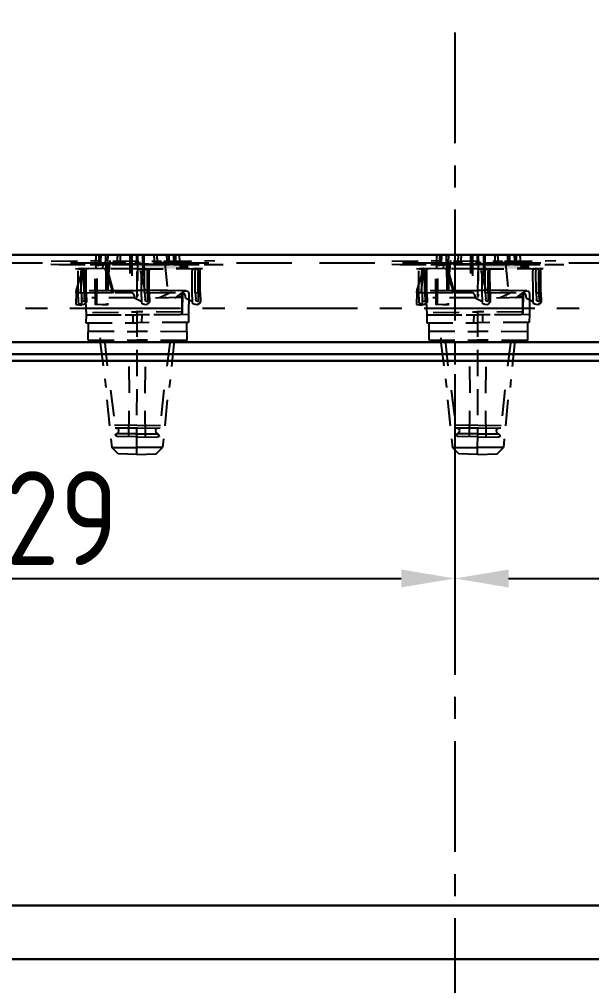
# Model space of a CAD drawing. Header units: millimetres. Extents: x 70841 to 133731, y -170061 to -164340.
# Drawn here: x 109006 to 109433, y -169036 to -168316 of the extents above; entities that cross this region are included whole.
import ezdxf

# ---------------------------------------------------------------- set-up
doc = ezdxf.new("R2010")
doc.units = ezdxf.units.MM
doc.header["$LTSCALE"] = 13
for name, pattern in [('CENTERX2', [101.6, 63.5, -12.7, 12.7, -12.7]), ('DASHED', [0.75, 0.5, -0.25]), ('HIDDEN', [9.525, 6.35, -3.175])]:
    doc.linetypes.add(name, pattern=pattern)
for name, color, linetype in [('1', 4, 'Continuous'), ('粗实线', 4, 'Continuous'), ('细实线', 2, 'Continuous'), ('虚线', 6, 'HIDDEN'), ('铁心虚线', 1, 'DASHED')]:
    doc.layers.add(name, color=color, linetype=linetype)
doc.layers.add('标注、文本', color=3, linetype='Continuous', lineweight=25)
doc.styles.get("Standard").update_dxf_attribs({"font": 'gbenor.shx', "bigfont": 'gbcbig.shx'})
doc.dimstyles.new('1-15', dxfattribs={"dimscale": 20, "dimtxt": 3.5, "dimasz": 2, "dimexe": 1.5, "dimexo": 0.5, "dimgap": 0.5, "dimtad": 1, "dimtoh": 1, "dimdec": 1, "dimdsep": 46, "dimtxsty": 'Standard', "dimcen": 2.5, "dimclrd": 3, "dimclre": 3, "dimclrt": 3, "dimadec": 0, "dimazin": 2, "dimtfac": 1, "dimtdec": 1, "dimtmove": 0, "dimatfit": 2, "dimfxl": 1, "dimarcsym": 0})

# ---------------------------------------------------------------- blocks, each defined once
blk = doc.blocks.new('*D1483')
at = {"layer": 'Defpoints', "color": 0, "transparency": 16777216}
for p in [(108701.83, -168616.39), (109330.83, -168616.39), (109330.83, -168732.67)]:
    blk.add_point(p, dxfattribs=at)
at = {"layer": '标注、文本', "color": 3, "lineweight": -2, "transparency": 16777216}
for p, q in [((108701.83, -168626.39), (108701.83, -168762.67)), ((109330.83, -168626.39), (109330.83, -168762.67)), ((108741.83, -168732.67), (109290.83, -168732.67))]:
    blk.add_line(p, q, dxfattribs=at)
at = {"layer": '标注、文本', "color": 3, "transparency": 16777216}
for points in [[(108741.83, -168726), (108741.83, -168739.34), (108701.83, -168732.67)], [(109290.83, -168726), (109290.83, -168739.34), (109330.83, -168732.67)]]:
    blk.add_solid(points, dxfattribs=at)
at = {"layer": '标注、文本', "color": 3, "transparency": 16777216, "insert": (109016.33, -168687.67), "char_height": 70, "attachment_point": 5}
blk.add_mtext('629', dxfattribs=at)
blk = doc.blocks.new('*D1484')
at = {"layer": 'Defpoints', "color": 0, "transparency": 16777216}
for p in [(109330.83, -168570.35), (109959.83, -168616.39), (109959.83, -168732.67)]:
    blk.add_point(p, dxfattribs=at)
at = {"layer": '标注、文本', "color": 3, "lineweight": -2, "transparency": 16777216}
for p, q in [((109330.83, -168580.35), (109330.83, -168762.67)), ((109959.83, -168626.39), (109959.83, -168762.67)), ((109370.83, -168732.67), (109919.83, -168732.67))]:
    blk.add_line(p, q, dxfattribs=at)
at = {"layer": '标注、文本', "color": 3, "transparency": 16777216}
for points in [[(109370.83, -168726), (109370.83, -168739.34), (109330.83, -168732.67)], [(109919.83, -168726), (109919.83, -168739.34), (109959.83, -168732.67)]]:
    blk.add_solid(points, dxfattribs=at)
at = {"layer": '标注、文本', "color": 3, "transparency": 16777216, "insert": (109645.33, -168687.67), "char_height": 70, "attachment_point": 5}
blk.add_mtext('629', dxfattribs=at)

msp = doc.modelspace()

# ---------------------------------------------------------------- hatches: boundary and pattern name
at = {"layer": '铁心虚线', "ltscale": 3}
h = msp.add_hatch(color=6, dxfattribs=at)
h.dxf.hatch_style = 2
h.paths.add_polyline_path([(109093.815, -168498.242), (109125.147, -168498.292), (109125.945, -168501.75)])
h = msp.add_hatch(color=6, dxfattribs=at)
h.dxf.hatch_style = 2
h.paths.add_polyline_path([(109093.815, -168498.242), (109094.613, -168501.699), (109125.945, -168501.75)])
h = msp.add_hatch(color=6, dxfattribs=at)
h.dxf.hatch_style = 2
h.paths.add_polyline_path([(109125.147, -168498.292), (109130.998, -168498.398), (109131.637, -168501.164)])
h = msp.add_hatch(color=6, dxfattribs=at)
h.dxf.hatch_style = 2
h.paths.add_polyline_path([(109125.147, -168498.292), (109125.945, -168501.75), (109131.637, -168501.164)])
h = msp.add_hatch(color=6, dxfattribs=at)
h.dxf.hatch_style = 2
h.paths.add_polyline_path([(109130.998, -168498.398), (109131.637, -168501.164), (109131.69, -168498.238)])
h = msp.add_hatch(color=6, dxfattribs=at)
h.dxf.hatch_style = 2
h.paths.add_polyline_path([(109347.815, -168498.242), (109379.147, -168498.292), (109379.945, -168501.75)])
h = msp.add_hatch(color=6, dxfattribs=at)
h.dxf.hatch_style = 2
h.paths.add_polyline_path([(109347.815, -168498.242), (109348.613, -168501.699), (109379.945, -168501.75)])
h = msp.add_hatch(color=6, dxfattribs=at)
h.dxf.hatch_style = 2
h.paths.add_polyline_path([(109379.147, -168498.292), (109384.998, -168498.398), (109385.637, -168501.164)])
h = msp.add_hatch(color=6, dxfattribs=at)
h.dxf.hatch_style = 2
h.paths.add_polyline_path([(109379.147, -168498.292), (109379.945, -168501.75), (109385.637, -168501.164)])
h = msp.add_hatch(color=6, dxfattribs=at)
h.dxf.hatch_style = 2
h.paths.add_polyline_path([(109384.998, -168498.398), (109385.637, -168501.164), (109385.69, -168498.238)])

# ---------------------------------------------------------------- linework, layer by layer
at = {"layer": '1', "color": 1, "linetype": 'CENTERX2', "lineweight": -3, "ltscale": 0.1}
for p, q in [((109330.829, -167665.209), (109330.829, -169104.729)), ((110050.829, -168531.39), (108610.829, -168531.39))]:
    msp.add_line(p, q, dxfattribs=at)
at = {"layer": '粗实线', "lineweight": 30}
for p, q in [((108610.829, -168491.39), (110050.829, -168491.39)), ((108610.829, -168556.39), (110050.829, -168556.39)), ((108610.829, -168976.39), (110050.829, -168976.39)), ((108610.829, -169016.39), (110050.829, -169016.39))]:
    msp.add_line(p, q, dxfattribs=at)
at = {"layer": '细实线', "color": 4, "lineweight": 30}
for p, q in [((108610.829, -168565.347), (110050.829, -168565.347)), ((108610.829, -168570.347), (110050.829, -168570.347))]:
    msp.add_line(p, q, dxfattribs=at)
at = {"layer": '虚线', "ltscale": 0.5}
msp.add_line((108610.829, -168497.39), (110050.829, -168497.39), dxfattribs=at)
at = {"layer": '铁心虚线', "color": 6, "ltscale": 3}
for p, q in [((109093.829, -168640.271), (109094.145, -168491.39)), ((109347.829, -168640.271), (109348.145, -168491.39))]:
    msp.add_line(p, q, dxfattribs=at)
for points in [[(109063.307, -168491.39), (109063.016, -168497.34)], [(109088.869, -168505.211), (109088.709, -168491.39)], [(109090.005, -168491.39), (109090.039, -168507.126)], [(109098.09, -168491.39), (109098.125, -168507.444)], [(109099.189, -168505.742), (109099.346, -168491.39)], [(109125.287, -168491.39), (109125.679, -168497.441)], [(109317.307, -168491.39), (109317.016, -168497.34)], [(109342.869, -168505.211), (109342.709, -168491.39)], [(109344.005, -168491.39), (109344.039, -168507.126)], [(109352.09, -168491.39), (109352.125, -168507.444)], [(109353.189, -168505.742), (109353.346, -168491.39)], [(109379.287, -168491.39), (109379.679, -168497.441)], [(109035.838, -168498.558), (109073.021, -168498.714)], [(109093.815, -168498.242), (109062.484, -168498.192), (109063.016, -168497.34), (109094.347, -168497.391)], [(109068.5, -168501.215), (109068.712, -168498.981), (109063.021, -168499.567), (109063.5, -168501.641)], [(109073.548, -168495.637), (109071.422, -168517.979)], [(109093.815, -168498.242), (109125.147, -168498.292), (109125.679, -168497.441), (109094.347, -168497.391)], [(109093.922, -168501.859), (109131.637, -168501.164), (109131.69, -168498.238), (109093.815, -168498.242)], [(109098.284, -168498.667), (109126.69, -168498.664)], [(109114.348, -168495.686), (109116.531, -168517.762)], [(109120.838, -168498.558), (109158.021, -168498.714)], [(109289.838, -168498.558), (109327.021, -168498.714)], [(109347.815, -168498.242), (109316.484, -168498.192), (109317.016, -168497.34), (109348.347, -168497.391)], [(109322.5, -168501.215), (109322.712, -168498.981), (109317.021, -168499.567), (109317.5, -168501.641)], [(109327.548, -168495.637), (109325.422, -168517.979)], [(109347.815, -168498.242), (109379.147, -168498.292), (109379.679, -168497.441), (109348.347, -168497.391)], [(109347.922, -168501.859), (109385.637, -168501.164), (109385.69, -168498.238), (109347.815, -168498.242)], [(109352.284, -168498.667), (109380.69, -168498.664)], [(109368.348, -168495.686), (109370.531, -168517.762)], [(109374.838, -168498.558), (109412.021, -168498.714)], [(109048.18, -168501.536), (109050.414, -168501.749), (109051.956, -168502.121), (109052.276, -168503.504)], [(109048.496, -168519.63), (109048.708, -168517.396), (109053.813, -168501.65)], [(109057.648, -168501.535), (109050.414, -168501.749)], [(109093.922, -168501.859), (109053.813, -168501.65), (109051.421, -168519.683)], [(109052.488, -168501.27), (109054.191, -168502.333), (109054.51, -168503.717)], [(109055.893, -168503.397), (109056.265, -168501.855), (109057.648, -168501.535)], [(109070.042, -168501.587), (109075.097, -168517.173), (109074.885, -168519.407)], [(109071.425, -168501.268), (109075.949, -168517.705), (109076.428, -168519.779), (109074.193, -168519.567)], [(109093.922, -168501.859), (109133.18, -168501.536), (109134.722, -168501.908), (109135.041, -168503.291)], [(109097.539, -168501.752), (109099.082, -168502.124), (109099.401, -168503.507)], [(109099.614, -168501.273), (109101.316, -168502.337), (109101.635, -168503.72)], [(109103.018, -168503.401), (109103.391, -168501.858), (109104.774, -168501.539)], [(109133.18, -168501.536), (109135.414, -168501.749), (109136.956, -168502.121), (109137.276, -168503.504)], [(109142.648, -168501.535), (109135.414, -168501.749)], [(109137.488, -168501.27), (109139.191, -168502.333), (109139.51, -168503.717)], [(109140.893, -168503.397), (109141.265, -168501.855), (109142.648, -168501.535)], [(109302.18, -168501.536), (109304.414, -168501.749), (109305.956, -168502.121), (109306.276, -168503.504)], [(109302.496, -168519.63), (109302.708, -168517.396), (109307.813, -168501.65)], [(109311.648, -168501.535), (109304.414, -168501.749)], [(109347.922, -168501.859), (109307.813, -168501.65), (109305.421, -168519.683)], [(109306.488, -168501.27), (109308.191, -168502.333), (109308.51, -168503.717)], [(109309.893, -168503.397), (109310.265, -168501.855), (109311.648, -168501.535)], [(109324.042, -168501.587), (109329.097, -168517.173), (109328.885, -168519.407)], [(109325.425, -168501.268), (109329.949, -168517.705), (109330.428, -168519.779), (109328.193, -168519.567)], [(109347.922, -168501.859), (109387.18, -168501.536), (109388.722, -168501.908), (109389.041, -168503.291)], [(109351.539, -168501.752), (109353.082, -168502.124), (109353.401, -168503.507)], [(109353.614, -168501.273), (109355.316, -168502.337), (109355.635, -168503.72)], [(109357.018, -168503.401), (109357.391, -168501.858), (109358.774, -168501.539)], [(109387.18, -168501.536), (109389.414, -168501.749), (109390.956, -168502.121), (109391.276, -168503.504)], [(109396.648, -168501.535), (109389.414, -168501.749)], [(109391.488, -168501.27), (109393.191, -168502.333), (109393.51, -168503.717)], [(109394.893, -168503.397), (109395.265, -168501.855), (109396.648, -168501.535)], [(109048.496, -168519.63), (109048.337, -168528.407), (109052.805, -168528.832), (109052.804, -168519.364)], [(109048.496, -168519.63), (109089.987, -168519.52), (109090.838, -168520.052), (109091.849, -168521.275)], [(109055.198, -168520.268), (109055.944, -168536.12), (109055.838, -168541.971), (109093.713, -168541.968)], [(109055.948, -168519.409), (109056.161, -168526.643)], [(109071.422, -168517.979), (109093.977, -168517.871)], [(109127.33, -168520.368), (109128.394, -168518.665), (109130.468, -168518.186), (109132.011, -168518.558), (109132.49, -168520.633), (109132.385, -168535.953), (109132.279, -168541.804), (109093.713, -168541.968)], [(109103.073, -168519.412), (109127.862, -168519.516), (109127.597, -168534.145), (109127.225, -168535.688), (109125.842, -168536.007), (109093.819, -168536.116)], [(109099.456, -168519.519), (109101.69, -168519.732)], [(109099.456, -168519.519), (109101.69, -168519.732)], [(109103.073, -168519.412), (109127.862, -168519.516), (109128.713, -168520.048), (109129.724, -168521.272)], [(109103.073, -168519.412), (109103.287, -168526.647)], [(109127.649, -168521.751), (109127.862, -168519.516), (109127.277, -168523.293), (109103.339, -168523.721)], [(109140.948, -168519.409), (109141.161, -168526.643)], [(109302.496, -168519.63), (109302.337, -168528.407), (109306.805, -168528.832), (109306.804, -168519.364)], [(109302.496, -168519.63), (109343.987, -168519.52), (109344.838, -168520.052), (109345.849, -168521.275)], [(109309.198, -168520.268), (109309.944, -168536.12), (109309.838, -168541.971), (109347.713, -168541.968)], [(109309.948, -168519.409), (109310.161, -168526.643)], [(109325.422, -168517.979), (109347.977, -168517.871)], [(109381.33, -168520.368), (109382.394, -168518.665), (109384.468, -168518.186), (109386.011, -168518.558), (109386.49, -168520.633), (109386.385, -168535.953), (109386.279, -168541.804), (109347.713, -168541.968)], [(109357.073, -168519.412), (109381.862, -168519.516), (109381.597, -168534.145), (109381.225, -168535.688), (109379.842, -168536.007), (109347.819, -168536.116)], [(109353.456, -168519.519), (109355.69, -168519.732)], [(109353.456, -168519.519), (109355.69, -168519.732)], [(109357.073, -168519.412), (109381.862, -168519.516), (109382.713, -168520.048), (109383.724, -168521.272)], [(109357.073, -168519.412), (109357.287, -168526.647)], [(109381.649, -168521.751), (109381.862, -168519.516), (109381.277, -168523.293), (109357.339, -168523.721)], [(109394.948, -168519.409), (109395.161, -168526.643)], [(109053.714, -168528.665), (109052.172, -168528.293), (109050.629, -168527.92), (109050.31, -168526.537)], [(109054.618, -168526.271), (109053.076, -168525.899), (109052.756, -168524.516)], [(109056.161, -168526.643), (109055.629, -168527.494), (109053.714, -168528.665)], [(109092.328, -168523.35), (109060.305, -168523.459)], [(109097.435, -168526.541), (109092.488, -168524.041), (109091.849, -168521.275)], [(109100.84, -168528.668), (109099.297, -168528.296), (109097.754, -168527.924), (109097.435, -168526.541)], [(109101.744, -168526.275), (109100.201, -168525.902), (109099.882, -168524.519)], [(109103.287, -168526.647), (109102.063, -168527.658), (109100.84, -168528.668)], [(109135.31, -168526.537), (109130.362, -168524.038), (109129.724, -168521.272)], [(109138.714, -168528.665), (109137.172, -168528.293), (109135.629, -168527.92), (109135.31, -168526.537)], [(109139.618, -168526.271), (109138.076, -168525.899), (109137.756, -168524.516)], [(109141.161, -168526.643), (109140.629, -168527.494), (109138.714, -168528.665)], [(109307.714, -168528.665), (109306.172, -168528.293), (109304.629, -168527.92), (109304.31, -168526.537)], [(109308.618, -168526.271), (109307.076, -168525.899), (109306.756, -168524.516)], [(109310.161, -168526.643), (109309.629, -168527.494), (109307.714, -168528.665)], [(109346.328, -168523.35), (109314.305, -168523.459)], [(109351.435, -168526.541), (109346.488, -168524.041), (109345.849, -168521.275)], [(109354.84, -168528.668), (109353.297, -168528.296), (109351.754, -168527.924), (109351.435, -168526.541)], [(109355.744, -168526.275), (109354.201, -168525.902), (109353.882, -168524.519)], [(109357.287, -168526.647), (109356.063, -168527.658), (109354.84, -168528.668)], [(109389.31, -168526.537), (109384.362, -168524.038), (109383.724, -168521.272)], [(109392.714, -168528.665), (109391.172, -168528.293), (109389.629, -168527.92), (109389.31, -168526.537)], [(109393.618, -168526.271), (109392.076, -168525.899), (109391.756, -168524.516)], [(109395.161, -168526.643), (109394.629, -168527.494), (109392.714, -168528.665)], [(109055.838, -168541.971), (109057.381, -168542.343), (109057.329, -168554.738), (109093.821, -168555.054)], [(109130.896, -168542.124), (109131.004, -168555.21), (109093.821, -168555.054)], [(109309.838, -168541.971), (109311.381, -168542.343), (109311.329, -168554.738), (109347.821, -168555.054)], [(109384.896, -168542.124), (109385.004, -168555.21), (109347.821, -168555.054)], [(109057.275, -168548.195), (109093.767, -168548.511)], [(109311.275, -168548.195), (109347.767, -168548.511)], [(109066.478, -168553.354), (109066.106, -168554.897), (109070.631, -168590.27)], [(109121.535, -168555.21), (109117.974, -168590.266)], [(109320.478, -168553.354), (109320.106, -168554.897), (109324.631, -168590.27)], [(109375.535, -168555.21), (109371.974, -168590.266)], [(109088.292, -168594.205), (109087.864, -168570.268)], [(109099.995, -168594.417), (109100.259, -168570.32)], [(109342.292, -168594.205), (109341.864, -168570.268)], [(109353.995, -168594.417), (109354.259, -168570.32)], [(109074.036, -168592.398), (109077.656, -168620.697)], [(109113.985, -168591.915), (109111.062, -168620.268)], [(109328.036, -168592.398), (109331.656, -168620.697)], [(109367.985, -168591.915), (109365.062, -168620.268)], [(109071.324, -168599.579), (109075.157, -168635.113), (109094.094, -168635.111)], [(109116.432, -168599.362), (109113.031, -168635.109), (109094.094, -168635.111)], [(109325.324, -168599.579), (109329.157, -168635.113), (109348.094, -168635.111)], [(109370.432, -168599.362), (109367.031, -168635.109), (109348.094, -168635.111)], [(109087.87, -168627.079), (109088.133, -168602.982)], [(109100.264, -168627.131), (109099.836, -168603.194)], [(109341.87, -168627.079), (109342.133, -168602.982)], [(109354.264, -168627.131), (109353.836, -168603.194)], [(109078.347, -168620.537), (109079.89, -168620.91), (109080.209, -168622.293), (109079.837, -168623.835), (109078.614, -168624.846)], [(109109.254, -168625.056), (109108.243, -168623.833), (109107.923, -168622.45), (109108.296, -168620.907), (109110.37, -168620.428)], [(109332.347, -168620.537), (109333.89, -168620.91), (109334.209, -168622.293), (109333.837, -168623.835), (109332.614, -168624.846)], [(109363.254, -168625.056), (109362.243, -168623.833), (109361.923, -168622.45), (109362.296, -168620.907), (109364.37, -168620.428)], [(109078.082, -168625.697), (109077.922, -168625.006), (109078.614, -168624.846)], [(109094.413, -168627.026), (109079.092, -168626.921), (109078.241, -168626.389), (109078.082, -168625.697)], [(109110.264, -168626.279), (109110.424, -168626.971), (109109.041, -168627.29)], [(109109.254, -168625.056), (109110.105, -168625.588), (109110.264, -168626.279)], [(109332.082, -168625.697), (109331.922, -168625.006), (109332.614, -168624.846)], [(109348.413, -168627.026), (109333.092, -168626.921), (109332.241, -168626.389), (109332.082, -168625.697)], [(109364.264, -168626.279), (109364.424, -168626.971), (109363.041, -168627.29)], [(109363.254, -168625.056), (109364.105, -168625.588), (109364.264, -168626.279)], [(109093.829, -168640.271), (109079.892, -168639.847), (109075.157, -168635.113)], [(109093.829, -168640.271), (109108.297, -168639.844), (109113.031, -168635.109)], [(109347.829, -168640.271), (109333.892, -168639.847), (109329.157, -168635.113)], [(109347.829, -168640.271), (109362.297, -168639.844), (109367.031, -168635.109)]]:
    msp.add_lwpolyline(points, dxfattribs=at)
for points in [[(109070.569, -168498.51), (109070.891, -168528.299), (109062.965, -168528.672), (109062.484, -168498.192)], [(109072.17, -168498.183), (109071.96, -168528.823), (109063.874, -168528.504), (109064.244, -168498.556)], [(109324.569, -168498.51), (109324.891, -168528.299), (109316.965, -168528.672), (109316.484, -168498.192)], [(109326.17, -168498.183), (109325.96, -168528.823), (109317.874, -168528.504), (109318.244, -168498.556)]]:
    msp.add_lwpolyline(points, close=True, dxfattribs=at)
for points in [[(109063.307, -168491.39), (109063.132, -168494.967), (109063.016, -168497.34), (109063.016, -168497.34)], [(109065.627, -168491.39), (109065.401, -168495.091), (109065.25, -168497.553), (109065.25, -168497.553)], [(109066.919, -168491.39), (109066.747, -168494.907), (109066.633, -168497.234), (109066.633, -168497.234)], [(109070.531, -168491.39), (109070.362, -168494.848), (109070.25, -168497.127), (109070.25, -168497.127)], [(109072.167, -168491.39), (109071.942, -168495.061), (109071.793, -168497.499), (109071.793, -168497.499)], [(109079.316, -168491.39), (109079.142, -168494.936), (109079.027, -168497.286), (109079.027, -168497.286)], [(109081.531, -168491.39), (109081.369, -168495.059), (109081.261, -168497.498), (109081.261, -168497.498)], [(109093.656, -168497.55), (109093.656, -168497.55), (109093.655, -168494.797), (109093.655, -168491.39)], [(109094.193, -168491.39), (109094.208, -168500.655), (109094.243, -168522.179), (109094.243, -168522.179)], [(109094.347, -168497.391), (109094.347, -168497.391), (109094.347, -168494.723), (109094.347, -168491.39)], [(109106.457, -168491.39), (109106.628, -168495.028), (109106.741, -168497.443), (109106.741, -168497.443)], [(109108.681, -168491.39), (109108.858, -168495.146), (109108.976, -168497.655), (109108.976, -168497.655)], [(109115.925, -168491.39), (109116.096, -168495.027), (109116.21, -168497.442), (109116.21, -168497.442)], [(109117.45, -168491.39), (109117.631, -168495.234), (109117.753, -168497.814), (109117.753, -168497.814)], [(109121.073, -168491.39), (109121.251, -168495.175), (109121.37, -168497.707), (109121.37, -168497.707)], [(109122.471, -168491.39), (109122.64, -168494.997), (109122.753, -168497.388), (109122.753, -168497.388)], [(109125.287, -168491.39), (109125.522, -168495.026), (109125.679, -168497.441), (109125.679, -168497.441)], [(109317.307, -168491.39), (109317.132, -168494.967), (109317.016, -168497.34), (109317.016, -168497.34)], [(109319.627, -168491.39), (109319.401, -168495.091), (109319.25, -168497.553), (109319.25, -168497.553)], [(109320.919, -168491.39), (109320.747, -168494.907), (109320.633, -168497.234), (109320.633, -168497.234)], [(109324.531, -168491.39), (109324.362, -168494.848), (109324.25, -168497.127), (109324.25, -168497.127)], [(109326.167, -168491.39), (109325.942, -168495.061), (109325.793, -168497.499), (109325.793, -168497.499)], [(109333.316, -168491.39), (109333.142, -168494.936), (109333.027, -168497.286), (109333.027, -168497.286)], [(109335.531, -168491.39), (109335.369, -168495.059), (109335.261, -168497.498), (109335.261, -168497.498)], [(109347.656, -168497.55), (109347.656, -168497.55), (109347.655, -168494.797), (109347.655, -168491.39)], [(109348.193, -168491.39), (109348.208, -168500.655), (109348.243, -168522.179), (109348.243, -168522.179)], [(109348.347, -168497.391), (109348.347, -168497.391), (109348.347, -168494.723), (109348.347, -168491.39)], [(109360.457, -168491.39), (109360.628, -168495.028), (109360.741, -168497.443), (109360.741, -168497.443)], [(109362.681, -168491.39), (109362.858, -168495.146), (109362.976, -168497.655), (109362.976, -168497.655)], [(109369.925, -168491.39), (109370.096, -168495.027), (109370.21, -168497.442), (109370.21, -168497.442)], [(109371.45, -168491.39), (109371.631, -168495.234), (109371.753, -168497.814), (109371.753, -168497.814)], [(109375.073, -168491.39), (109375.251, -168495.175), (109375.37, -168497.707), (109375.37, -168497.707)], [(109376.471, -168491.39), (109376.64, -168494.997), (109376.753, -168497.388), (109376.753, -168497.388)], [(109379.287, -168491.39), (109379.522, -168495.026), (109379.679, -168497.441), (109379.679, -168497.441)], [(109029.769, -168498.461), (109029.769, -168498.461), (109066.952, -168498.617), (109066.952, -168498.617)], [(109029.982, -168496.226), (109029.982, -168496.226), (109067.005, -168495.691), (109067.005, -168495.691)], [(109075.729, -168498.775), (109075.729, -168498.775), (109112.061, -168498.4), (109112.061, -168498.4)], [(109075.782, -168495.85), (109075.782, -168495.85), (109112.274, -168496.165), (109112.274, -168496.165)], [(109114.769, -168498.461), (109114.769, -168498.461), (109151.952, -168498.617), (109151.952, -168498.617)], [(109114.982, -168496.226), (109114.982, -168496.226), (109152.005, -168495.691), (109152.005, -168495.691)], [(109283.769, -168498.461), (109283.769, -168498.461), (109320.952, -168498.617), (109320.952, -168498.617)], [(109283.982, -168496.226), (109283.982, -168496.226), (109321.005, -168495.691), (109321.005, -168495.691)], [(109329.729, -168498.775), (109329.729, -168498.775), (109366.061, -168498.4), (109366.061, -168498.4)], [(109329.782, -168495.85), (109329.782, -168495.85), (109366.274, -168496.165), (109366.274, -168496.165)], [(109368.769, -168498.461), (109368.769, -168498.461), (109405.952, -168498.617), (109405.952, -168498.617)], [(109368.982, -168496.226), (109368.982, -168496.226), (109406.005, -168495.691), (109406.005, -168495.691)], [(109050.096, -168519.303), (109050.096, -168519.303), (109050.041, -168503.291), (109050.041, -168503.291)], [(109052.33, -168519.515), (109052.33, -168519.515), (109052.276, -168503.504), (109052.276, -168503.504)], [(109054.565, -168519.728), (109054.565, -168519.728), (109054.51, -168503.717), (109054.51, -168503.717)], [(109055.948, -168519.409), (109055.948, -168519.409), (109055.893, -168503.397), (109055.893, -168503.397)], [(109057.648, -168501.535), (109057.648, -168501.535), (109071.425, -168501.268), (109071.425, -168501.268)], [(109096.316, -168502.763), (109096.316, -168502.763), (109099.828, -168517.976), (109099.828, -168517.976)], [(109097.222, -168519.306), (109097.222, -168519.306), (109097.167, -168503.295), (109097.167, -168503.295)], [(109099.456, -168519.519), (109099.456, -168519.519), (109099.401, -168503.507), (109099.401, -168503.507)], [(109101.69, -168519.732), (109101.69, -168519.732), (109101.635, -168503.72), (109101.635, -168503.72)], [(109103.073, -168519.412), (109103.073, -168519.412), (109103.018, -168503.401), (109103.018, -168503.401)], [(109135.096, -168519.303), (109135.096, -168519.303), (109135.041, -168503.291), (109135.041, -168503.291)], [(109137.33, -168519.515), (109137.33, -168519.515), (109137.276, -168503.504), (109137.276, -168503.504)], [(109139.565, -168519.728), (109139.565, -168519.728), (109139.51, -168503.717), (109139.51, -168503.717)], [(109140.948, -168519.409), (109140.948, -168519.409), (109140.893, -168503.397), (109140.893, -168503.397)], [(109304.096, -168519.303), (109304.096, -168519.303), (109304.041, -168503.291), (109304.041, -168503.291)], [(109306.33, -168519.515), (109306.33, -168519.515), (109306.276, -168503.504), (109306.276, -168503.504)], [(109308.565, -168519.728), (109308.565, -168519.728), (109308.51, -168503.717), (109308.51, -168503.717)], [(109309.948, -168519.409), (109309.948, -168519.409), (109309.893, -168503.397), (109309.893, -168503.397)], [(109311.648, -168501.535), (109311.648, -168501.535), (109325.425, -168501.268), (109325.425, -168501.268)], [(109350.316, -168502.763), (109350.316, -168502.763), (109353.828, -168517.976), (109353.828, -168517.976)], [(109351.222, -168519.306), (109351.222, -168519.306), (109351.167, -168503.295), (109351.167, -168503.295)], [(109353.456, -168519.519), (109353.456, -168519.519), (109353.401, -168503.507), (109353.401, -168503.507)], [(109355.69, -168519.732), (109355.69, -168519.732), (109355.635, -168503.72), (109355.635, -168503.72)], [(109357.073, -168519.412), (109357.073, -168519.412), (109357.018, -168503.401), (109357.018, -168503.401)], [(109389.096, -168519.303), (109389.096, -168519.303), (109389.041, -168503.291), (109389.041, -168503.291)], [(109391.33, -168519.515), (109391.33, -168519.515), (109391.276, -168503.504), (109391.276, -168503.504)], [(109393.565, -168519.728), (109393.565, -168519.728), (109393.51, -168503.717), (109393.51, -168503.717)], [(109394.948, -168519.409), (109394.948, -168519.409), (109394.893, -168503.397), (109394.893, -168503.397)], [(109050.31, -168526.537), (109050.31, -168526.537), (109050.096, -168519.303), (109050.096, -168519.303)], [(109052.33, -168519.515), (109052.33, -168519.515), (109054.565, -168519.728), (109054.565, -168519.728)], [(109052.33, -168519.515), (109052.33, -168519.515), (109052.756, -168524.516), (109052.756, -168524.516)], [(109054.565, -168519.728), (109054.565, -168519.728), (109054.618, -168526.271), (109054.618, -168526.271)], [(109055.948, -168519.409), (109055.948, -168519.409), (109076.428, -168519.779), (109076.428, -168519.779)], [(109058.336, -168518.087), (109058.336, -168518.087), (109093.977, -168517.871), (109093.977, -168517.871)], [(109116.531, -168517.762), (109116.531, -168517.762), (109093.977, -168517.871), (109093.977, -168517.871)], [(109130.468, -168518.186), (109130.468, -168518.186), (109093.977, -168517.871), (109093.977, -168517.871)], [(109097.435, -168526.541), (109097.435, -168526.541), (109097.222, -168519.306), (109097.222, -168519.306)], [(109099.456, -168519.519), (109099.456, -168519.519), (109099.882, -168524.519), (109099.882, -168524.519)], [(109101.69, -168519.732), (109101.69, -168519.732), (109101.744, -168526.275), (109101.744, -168526.275)], [(109119.776, -168519.198), (109119.776, -168519.198), (109110.574, -168523.508), (109110.574, -168523.508)], [(109122.277, -168523.719), (109122.277, -168523.719), (109127.862, -168519.516), (109127.862, -168519.516)], [(109127.33, -168520.368), (109127.33, -168520.368), (109127.385, -168536.379), (109127.385, -168536.379)], [(109130.468, -168518.186), (109130.468, -168518.186), (109129.777, -168518.346), (109129.777, -168518.346)], [(109135.31, -168526.537), (109135.31, -168526.537), (109135.096, -168519.303), (109135.096, -168519.303)], [(109137.33, -168519.515), (109137.33, -168519.515), (109139.565, -168519.728), (109139.565, -168519.728)], [(109137.33, -168519.515), (109137.33, -168519.515), (109137.756, -168524.516), (109137.756, -168524.516)], [(109139.565, -168519.728), (109139.565, -168519.728), (109139.618, -168526.271), (109139.618, -168526.271)], [(109304.31, -168526.537), (109304.31, -168526.537), (109304.096, -168519.303), (109304.096, -168519.303)], [(109306.33, -168519.515), (109306.33, -168519.515), (109308.565, -168519.728), (109308.565, -168519.728)], [(109306.33, -168519.515), (109306.33, -168519.515), (109306.756, -168524.516), (109306.756, -168524.516)], [(109308.565, -168519.728), (109308.565, -168519.728), (109308.618, -168526.271), (109308.618, -168526.271)], [(109309.948, -168519.409), (109309.948, -168519.409), (109330.428, -168519.779), (109330.428, -168519.779)], [(109312.336, -168518.087), (109312.336, -168518.087), (109347.977, -168517.871), (109347.977, -168517.871)], [(109370.531, -168517.762), (109370.531, -168517.762), (109347.977, -168517.871), (109347.977, -168517.871)], [(109384.468, -168518.186), (109384.468, -168518.186), (109347.977, -168517.871), (109347.977, -168517.871)], [(109351.435, -168526.541), (109351.435, -168526.541), (109351.222, -168519.306), (109351.222, -168519.306)], [(109353.456, -168519.519), (109353.456, -168519.519), (109353.882, -168524.519), (109353.882, -168524.519)], [(109355.69, -168519.732), (109355.69, -168519.732), (109355.744, -168526.275), (109355.744, -168526.275)], [(109373.776, -168519.198), (109373.776, -168519.198), (109364.574, -168523.508), (109364.574, -168523.508)], [(109376.277, -168523.719), (109376.277, -168523.719), (109381.862, -168519.516), (109381.862, -168519.516)], [(109381.33, -168520.368), (109381.33, -168520.368), (109381.385, -168536.379), (109381.385, -168536.379)], [(109384.468, -168518.186), (109384.468, -168518.186), (109383.777, -168518.346), (109383.777, -168518.346)], [(109389.31, -168526.537), (109389.31, -168526.537), (109389.096, -168519.303), (109389.096, -168519.303)], [(109391.33, -168519.515), (109391.33, -168519.515), (109393.565, -168519.728), (109393.565, -168519.728)], [(109391.33, -168519.515), (109391.33, -168519.515), (109391.756, -168524.516), (109391.756, -168524.516)], [(109393.565, -168519.728), (109393.565, -168519.728), (109393.618, -168526.271), (109393.618, -168526.271)], [(109054.618, -168526.271), (109054.618, -168526.271), (109053.927, -168526.431), (109053.927, -168526.431)], [(109101.744, -168526.275), (109101.744, -168526.275), (109101.052, -168526.434), (109101.052, -168526.434)], [(109115.574, -168523.082), (109115.574, -168523.082), (109114.883, -168523.241), (109114.883, -168523.241)], [(109124.351, -168523.24), (109124.351, -168523.24), (109127.649, -168521.751), (109127.649, -168521.751)], [(109139.618, -168526.271), (109139.618, -168526.271), (109138.927, -168526.431), (109138.927, -168526.431)], [(109308.618, -168526.271), (109308.618, -168526.271), (109307.927, -168526.431), (109307.927, -168526.431)], [(109355.744, -168526.275), (109355.744, -168526.275), (109355.052, -168526.434), (109355.052, -168526.434)], [(109369.574, -168523.082), (109369.574, -168523.082), (109368.883, -168523.241), (109368.883, -168523.241)], [(109378.351, -168523.24), (109378.351, -168523.24), (109381.649, -168521.751), (109381.649, -168521.751)], [(109393.618, -168526.271), (109393.618, -168526.271), (109392.927, -168526.431), (109392.927, -168526.431)], [(109060.625, -168534.311), (109060.625, -168534.311), (109094.031, -168533.882), (109094.031, -168533.882)], [(109127.597, -168534.145), (109127.597, -168534.145), (109094.031, -168533.882), (109094.031, -168533.882)], [(109314.625, -168534.311), (109314.625, -168534.311), (109348.031, -168533.882), (109348.031, -168533.882)], [(109381.597, -168534.145), (109381.597, -168534.145), (109348.031, -168533.882), (109348.031, -168533.882)], [(109055.944, -168536.12), (109055.944, -168536.12), (109093.819, -168536.116), (109093.819, -168536.116)], [(109062.487, -168536.066), (109062.487, -168536.066), (109093.819, -168536.116), (109093.819, -168536.116)], [(109090.893, -168536.063), (109090.893, -168536.063), (109090.787, -168541.915), (109090.787, -168541.915)], [(109132.385, -168535.953), (109132.385, -168535.953), (109093.819, -168536.116), (109093.819, -168536.116)], [(109097.436, -168536.01), (109097.436, -168536.01), (109097.33, -168541.861), (109097.33, -168541.861)], [(109309.944, -168536.12), (109309.944, -168536.12), (109347.819, -168536.116), (109347.819, -168536.116)], [(109316.487, -168536.066), (109316.487, -168536.066), (109347.819, -168536.116), (109347.819, -168536.116)], [(109344.893, -168536.063), (109344.893, -168536.063), (109344.787, -168541.915), (109344.787, -168541.915)], [(109386.385, -168535.953), (109386.385, -168535.953), (109347.819, -168536.116), (109347.819, -168536.116)], [(109351.436, -168536.01), (109351.436, -168536.01), (109351.33, -168541.861), (109351.33, -168541.861)], [(109130.95, -168548.667), (109130.95, -168548.667), (109093.767, -168548.511), (109093.767, -168548.511)], [(109384.95, -168548.667), (109384.95, -168548.667), (109347.767, -168548.511), (109347.767, -168548.511)], [(109069.723, -168554.79), (109069.723, -168554.79), (109072.652, -168583.249), (109072.652, -168583.249)], [(109118.609, -168555.158), (109118.609, -168555.158), (109114.995, -168583.67), (109114.995, -168583.67)], [(109323.723, -168554.79), (109323.723, -168554.79), (109326.652, -168583.249), (109326.652, -168583.249)], [(109372.609, -168555.158), (109372.609, -168555.158), (109368.995, -168583.67), (109368.995, -168583.67)], [(109093.88, -168618.408), (109093.88, -168618.408), (109077.177, -168618.623), (109077.177, -168618.623)], [(109094.359, -168620.483), (109094.359, -168620.483), (109077.656, -168620.697), (109077.656, -168620.697)], [(109093.88, -168618.408), (109093.88, -168618.408), (109111.434, -168618.726), (109111.434, -168618.726)], [(109094.359, -168620.483), (109094.359, -168620.483), (109111.062, -168620.268), (109111.062, -168620.268)], [(109347.88, -168618.408), (109347.88, -168618.408), (109331.177, -168618.623), (109331.177, -168618.623)], [(109348.359, -168620.483), (109348.359, -168620.483), (109331.656, -168620.697), (109331.656, -168620.697)], [(109347.88, -168618.408), (109347.88, -168618.408), (109365.434, -168618.726), (109365.434, -168618.726)], [(109348.359, -168620.483), (109348.359, -168620.483), (109365.062, -168620.268), (109365.062, -168620.268)], [(109078.082, -168625.697), (109078.082, -168625.697), (109077.39, -168625.857), (109077.39, -168625.857)], [(109093.934, -168624.951), (109093.934, -168624.951), (109078.614, -168624.846), (109078.614, -168624.846)], [(109093.934, -168624.951), (109093.934, -168624.951), (109109.945, -168624.896), (109109.945, -168624.896)], [(109094.413, -168627.026), (109094.413, -168627.026), (109109.041, -168627.29), (109109.041, -168627.29)], [(109332.082, -168625.697), (109332.082, -168625.697), (109331.39, -168625.857), (109331.39, -168625.857)], [(109347.934, -168624.951), (109347.934, -168624.951), (109332.614, -168624.846), (109332.614, -168624.846)], [(109347.934, -168624.951), (109347.934, -168624.951), (109363.945, -168624.896), (109363.945, -168624.896)], [(109348.413, -168627.026), (109348.413, -168627.026), (109363.041, -168627.29), (109363.041, -168627.29)]]:
    msp.add_open_spline(points, degree=3, dxfattribs=at)

# ---------------------------------------------------------------- dimensions: what is measured, and where the dimension line sits
at = {"layer": '标注、文本'}
for base, p1, p2, picture, middle in [((109959.829, -168732.67), (109330.829, -168570.347), (109959.829, -168616.39), '*D1484', (109645.329, -168687.67)), ((109330.829, -168732.67), (108701.829, -168616.39), (109330.829, -168616.39), '*D1483', (109016.329, -168687.67))]:
    dim = msp.add_linear_dim(base=base, p1=p1, p2=p2, dimstyle='1-15', dxfattribs=at)
    dim.commit()
    dim.dimension.update_dxf_attribs({"geometry": picture, "text_midpoint": middle})

doc.saveas('drawing.dxf')
